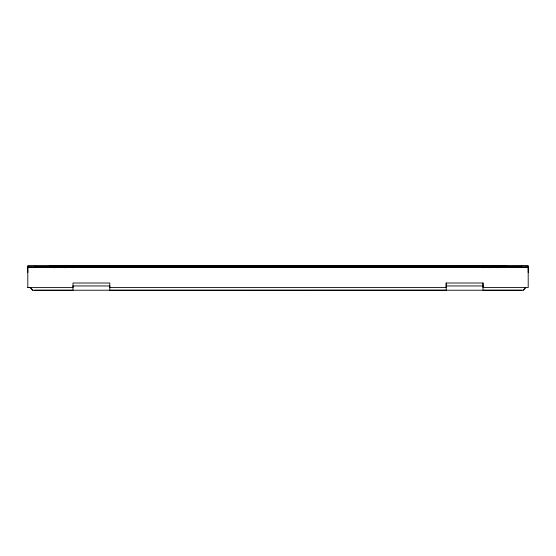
<?xml version="1.0" encoding="UTF-8"?>
<svg xmlns="http://www.w3.org/2000/svg" width="556" height="556" viewBox="0 0 556 556"><rect width="100%" height="100%" fill="white"/><g stroke="black" fill="none" stroke-linecap="round" stroke-linejoin="round"><path stroke-width="0.83" d="M27.8 287.549L30.309 287.556L32.818 290.281L72.989 290.281L72.989 285.951L109.803 285.951L109.803 290.267L446.197 290.218L446.197 283.011L483.011 283.011L483.011 290.267L523.175 290.267L525.691 287.549L523.175 290.225M32.818 290.281L30.309 287.556M34.493 290.225L521.507 290.225M34.493 267.276L34.493 266.011M37.176 267.443L27.8 267.276M49.56 265.949L506.447 265.719L506.447 266.088M54.578 267.742L51.228 267.353L51.228 266.102L65.455 267.742M56.253 266.011L56.253 266.088M278 266.025L278 267.777M446.197 283.011L446.197 287.584L109.803 287.584L109.803 283.018L72.989 283.018L72.989 287.598L27.8 287.598L27.8 265.97L528.2 265.97L528.2 272.461M483.011 283.011L483.011 287.584L528.2 287.549L528.2 267.45M497.238 267.728L499.747 267.353L499.747 265.719L499.747 266.088L488.87 267.735M518.824 267.443L528.2 267.276L528.2 265.97L27.8 266.011L27.8 272.461M521.507 267.276L521.507 266.011M34.493 266.727L51.228 266.727M499.747 266.727L521.507 266.727M51.228 267.353L499.747 267.353M27.8 267.45L528.2 267.443M446.197 285.951L483.011 285.951M483.011 266.102L483.011 267.777M72.989 266.102L72.989 267.777M49.56 265.719L49.56 266.088"/></g></svg>
